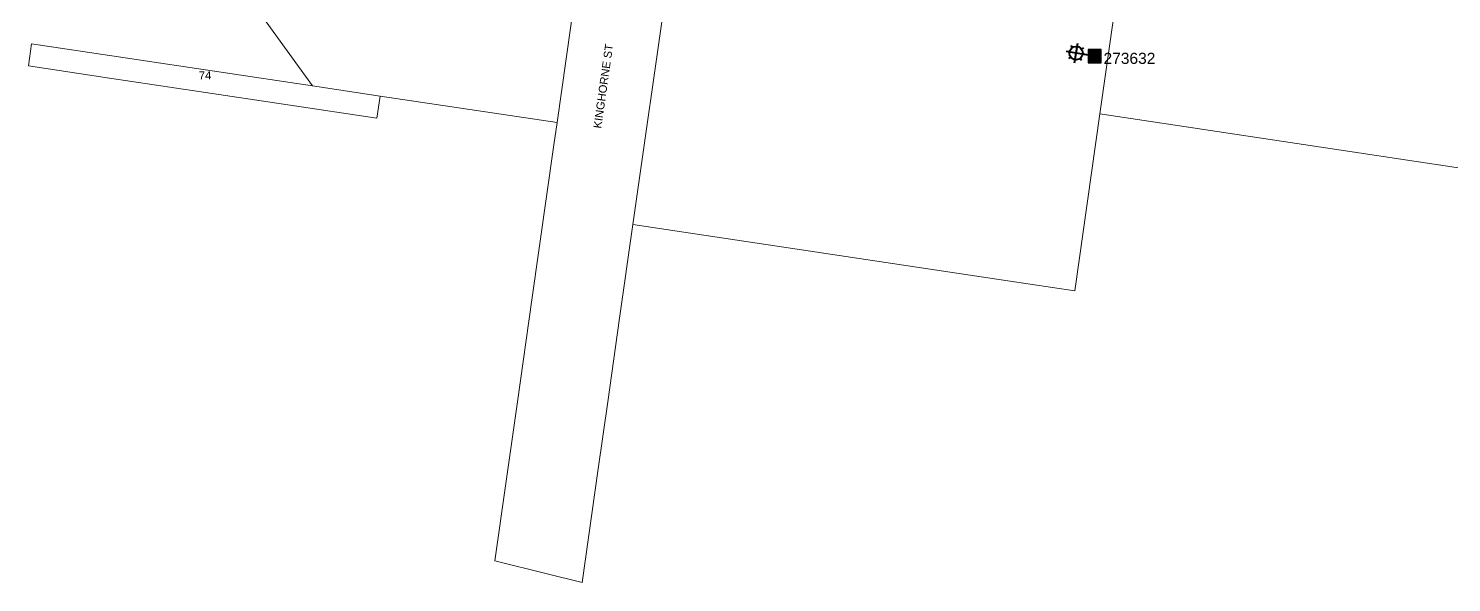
# Model space of a CAD drawing. Header units: metres. Extents: x 280709 to 281347, y 6137535 to 6138306.
# Drawn here: x 280709.2 to 281029.3, y 6137582.9 to 6137707.5 of the extents above; entities that cross this region are included whole.
import ezdxf
from ezdxf.enums import TextEntityAlignment as Align

# ---------------------------------------------------------------- set-up
doc = ezdxf.new("R2010")
doc.units = ezdxf.units.M
doc.layers.get('0').update_dxf_attribs({"color": 6})
doc.layers.add('Cadastre Land Parcels_SP_EXT', color=9, linetype='Continuous', lineweight=5)
doc.layers.add('Cadastre Roads_SP_EXT', color=9, linetype='Continuous', lineweight=5)
doc.layers.add('Equip_SP_SL_EXT', color=7, linetype='Continuous')
doc.layers.add('SupportsUG_SP_LV_SL_EXT', color=7, linetype='Continuous')
doc.styles.add('COLUMN_LABEL', font='arial.ttf')
doc.styles.add('iecARIAL', font='arial.ttf', dxfattribs={"height": 2})
doc.styles.add('POLE_LABEL', font='arial.ttf')
doc.styles.get("Standard").update_dxf_attribs({"font": 'arial.ttf'})

# ---------------------------------------------------------------- blocks, each defined once
blk = doc.blocks.new('COLUMN_EXT')
blk.add_hatch(color=256).paths.add_polyline_path([(-1.49, 1.48), (-1.49, -1.49), (1.48, -1.49), (1.48, 1.48)])
blk.add_lwpolyline([(-1.49, -1.49), (1.48, -1.49), (1.48, 1.48), (-1.49, 1.48)], close=True)
for tag, height, style, flags, p in [('ASSET_NUM', 2.5, 'COLUMN_LABEL', 8, (2, 2)), ('STRUCTURE_PLANT_NUMBER', 0.2, 'POLE_LABEL', 9, (1.81, 0.03)), ('STREET_CODE', 0.2, 'COLUMN_LABEL', 9, (1.81, -0.2))]:
    blk.add_attdef(tag, text='', height=height, dxfattribs=dict(style=style, flags=flags)).set_placement(p, align=Align.MIDDLE_LEFT)
at = {"flags": 1}
blk.add_attdef('Z', (1.81, -2.35), '', height=0.2, dxfattribs=at)
at = {"flags": 9}
for tag, p in [('COLUMN_TYPE', (1.81, -0.4)), ('OWNED_BY', (1.81, -0.6)), ('STATE', (1.81, -0.8)), ('USAGE', (1.81, -1)), ('STREETNAME', (1.81, -1.6)), ('SUBURB', (1.81, -1.8)), ('LEGEND', (1.81, -1.2)), ('LOCATION', (1.81, -1.4)), ('NOTES', (1.81, -2))]:
    blk.add_attdef(tag, text='', height=0.2, dxfattribs=at).set_placement(p, align=Align.MIDDLE_LEFT)
blk = doc.blocks.new('SL_LANTERN_EXT')
at = {"lineweight": 40}
for p, q in [((0, 1.97), (0, 6.47)), ((-2.25, 4.22), (2.25, 4.22)), ((-1.46, 5.68), (-1.06, 5.28)), ((1.46, 5.68), (1.06, 5.28)), ((-1.46, 2.76), (-1.06, 3.16)), ((0, 0), (0, 2.72)), ((1.46, 2.76), (1.06, 3.16))]:
    blk.add_line(p, q, dxfattribs=at)
blk.add_circle((0, 4.22), 1.5, dxfattribs=at)
at = {"style": 'iecARIAL', "flags": 9}
blk.add_attdef('ASSET_NUM', (1.5, 1.5), '', height=2.5, dxfattribs=at)
for tag, p, height, flags in [('OPERATING_VOLTAGE', (0.98, -1.65), 0.2, 9), ('ORIENTATION', (0.98, -1.85), 0.2, 9), ('OWNED_BY', (0.98, -2.05), 0.2, 9), ('STATE', (0.98, -2.25), 0.2, 9), ('CONSTRUCTED_VOLTAGE', (0.98, -0.65), 0.2, 9), ('CONTROL_TYPE', (0.98, -0.85), 0.2, 9), ('LANTERN_PURPOSE', (0.98, -1.05), 0.2, 9), ('LANTERN_TYPE', (0.98, -1.25), 0.2, 9), ('NO_PHASES', (0.98, -1.45), 0.2, 9), ('USAGE', (0.98, -2.45), 0.2, 9), ('CEXIST', (0.98, -2.65), 0.2, 9), ('CNEW', (0.98, -2.85), 0.2, 9), ('CNUMBER', (0.98, -3.05), 0.2, 9), ('CREMOVE', (0.98, -3.25), 0.2, 9), ('LNUMBER', (2.18, -3.25), 2.5, 8), ('CREPLACE', (0.98, -3.45), 0.2, 9), ('LKINGHEIGHT', (0.98, -3.65), 0.2, 9), ('LBRACKET', (0.98, -3.85), 0.2, 9), ('LBRACKETVOCAB', (0.98, -4.05), 0.2, 9), ('LCATEGORY', (0.98, -4.25), 0.2, 9), ('LCHARGE1', (0.98, -4.45), 0.2, 9), ('LCHARGE1PERCENT', (0.98, -4.65), 0.2, 9), ('LCHARGE2', (0.98, -4.85), 0.2, 9), ('LCHARGE2PERCENT', (0.98, -5.05), 0.2, 9), ('LCHARGE3', (0.98, -5.25), 0.2, 9), ('LCHARGE3PERCENT', (0.98, -5.45), 0.2, 9), ('LEXIST', (0.98, -5.65), 0.2, 9), ('LLAMP', (0.98, -5.85), 0.2, 9), ('LLAMPVOCAB', (0.98, -6.05), 0.2, 9), ('LMAST', (0.98, -6.25), 0.2, 9), ('LMASTVOCAB', (0.98, -6.45), 0.2, 9), ('STREETNAME', (0.98, -9.25), 0.2, 9), ('SUBURB', (0.98, -9.45), 0.2, 1), ('LNEW', (0.98, -6.65), 0.2, 9), ('LANTNUMBER', (0.98, -6.85), 0.2, 9), ('LOUTREACH', (0.98, -7.25), 0.2, 9), ('LOUTREACHVOCAB', (0.98, -7.45), 0.2, 9), ('LRATECODE', (0.98, -7.65), 0.2, 9), ('LREMOVE', (0.98, -7.85), 0.2, 9), ('LREPLACE', (0.98, -8.05), 0.2, 9), ('LTYPE', (0.98, -8.25), 0.2, 9), ('LTYPEVOCAB', (0.98, -8.45), 0.2, 9), ('LEGEND', (0.98, -8.65), 0.2, 9), ('LOCATION', (0.98, -8.85), 0.2, 9), ('NOTES', (0.98, -9.05), 0.2, 9)]:
    blk.add_attdef(tag, p, '', height=height, dxfattribs=dict(flags=flags))

msp = doc.modelspace()

# ---------------------------------------------------------------- linework, layer by layer
at = {"layer": 'Cadastre Land Parcels_SP_EXT', "linetype": 'Continuous'}
for points in [[(280836.33, 6137744.17), (280796.04, 6137750.37), (280802.31, 6137791.88), (280748.95, 6137799.88), (280747.14, 6137788.33), (280747.49, 6137787.99), (280738.9, 6137732.4), (280746.58, 6137731.3), (280773.12, 6137694.54), (280788.32, 6137692.26), (280828.11, 6137686.29), (280836.33, 6137744.17)], [(280950.2, 6137688.23), (280955.87, 6137728.12), (280917.56, 6137733.88), (280896.25, 6137737.08), (280894.18, 6137737.39), (280892.04, 6137722.3), (280852.85, 6137717.4), (280845.18, 6137663.36), (280929.5, 6137650.71), (280944.55, 6137648.45), (280950.2, 6137688.23)], [(281049.81, 6137714.02), (280955.87, 6137728.12), (280950.2, 6137688.23), (281044.33, 6137674.13), (281049.81, 6137714.02)], [(280788.32, 6137692.26), (280773.12, 6137694.54), (280709.9, 6137704.02), (280709.22, 6137699.03), (280727.47, 6137696.3), (280747.51, 6137693.29), (280767.56, 6137690.29), (280787.61, 6137687.28), (280788.32, 6137692.26)]]:
    msp.add_lwpolyline(points, close=True, dxfattribs=at)
at = {"layer": 'Cadastre Roads_SP_EXT', "linetype": 'Continuous'}
msp.add_lwpolyline([(280837.38, 6137608.43), (280839.53, 6137623.52), (280842.19, 6137642.29), (280845.18, 6137663.36), (280852.85, 6137717.4), (280856.5, 6137743.05), (280859.32, 6137762.98), (280862.15, 6137782.9), (280850.46, 6137784.66), (280842.25, 6137785.89), (280837.99, 6137755.88), (280836.33, 6137744.17), (280828.11, 6137686.29), (280827.41, 6137681.31), (280822.45, 6137646.41), (280819.19, 6137623.47), (280816.67, 6137605.66), (280814.12, 6137587.72), (280825.61, 6137584.88), (280833.75, 6137582.86), (280837.38, 6137608.43)], close=True, dxfattribs=at)

# ---------------------------------------------------------------- block references
at = {"layer": 'Equip_SP_SL_EXT', "rotation": 80.79450666461995}
msp.add_blockref('SL_LANTERN_EXT', (280949.04, 6137701.24), dxfattribs=at)
at = {"layer": 'SupportsUG_SP_LV_SL_EXT'}
ref = msp.add_blockref('COLUMN_EXT', (280949.04, 6137701.24), dxfattribs=at)
ref.add_attrib('ASSET_NUM', '273632', dxfattribs={"layer": '0', "height": 2.5, "style": 'COLUMN_LABEL'}).set_placement((280951.04, 6137701.99), align=Align.TOP_LEFT)

# ---------------------------------------------------------------- texts
at = {"layer": 'Cadastre Land Parcels_SP_EXT'}
msp.add_text('74', height=1.8, dxfattribs=at).set_placement((280747.54, 6137696))
at = {"layer": 'Cadastre Roads_SP_EXT'}
msp.add_text('KINGHORNE ST', height=1.8, rotation=81.9195, dxfattribs=at).set_placement((280838.06, 6137684.88))

doc.saveas('drawing.dxf')
